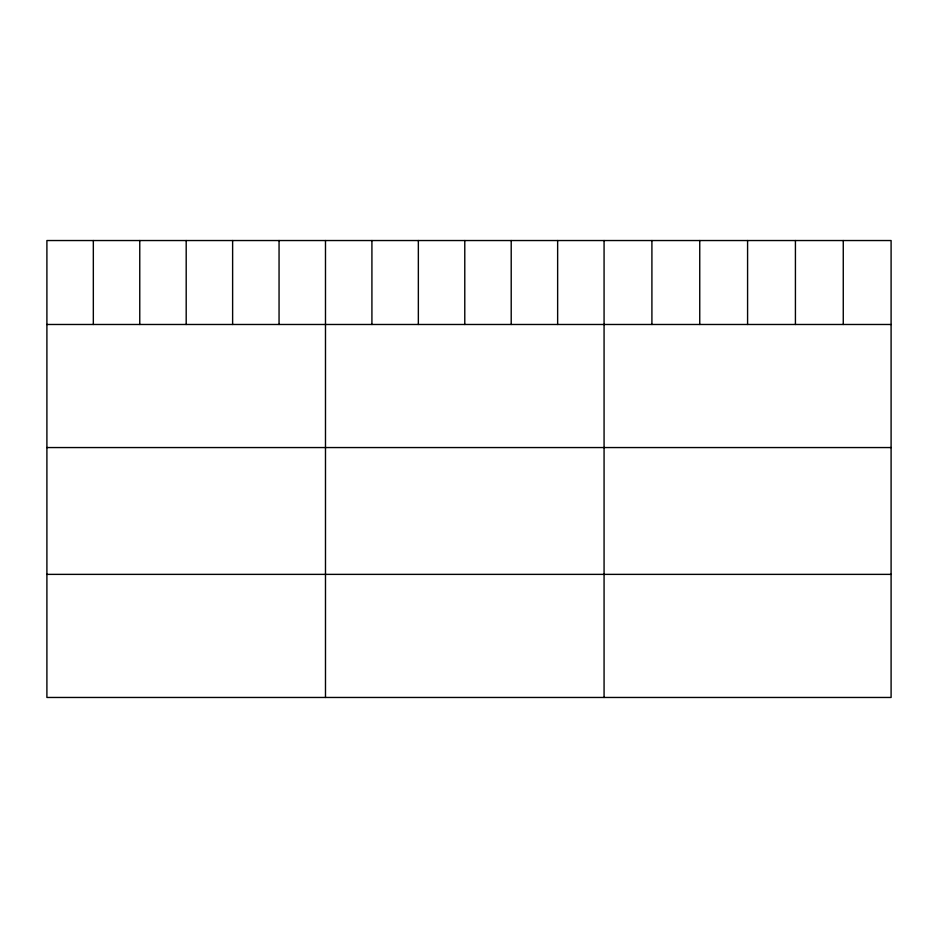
<?xml version="1.0" encoding="UTF-8"?>
<svg xmlns="http://www.w3.org/2000/svg" width="938" height="938" viewBox="0 0 938 938"><rect width="100%" height="100%" fill="white"/><g stroke="black" fill="none" stroke-linecap="round" stroke-linejoin="round"><path stroke-width="1.41" d="M891.1 324.478L891.1 697.462L46.9 697.462L46.9 240.538L891.1 240.538L891.1 324.478L46.9 324.478M46.9 447.555L891.1 447.555M46.9 574.373L891.1 574.373M843.262 240.538L843.262 324.478M795.424 240.538L795.424 324.478M747.586 240.538L747.586 324.478M699.748 240.538L699.748 324.478M651.91 240.538L651.91 324.478M604.072 240.538L604.072 697.462M557.641 240.538L557.641 324.478M511.21 240.538L511.21 324.478M464.779 240.538L464.779 324.478M418.348 240.538L418.348 324.478M371.917 240.538L371.917 324.478M325.486 240.538L325.486 697.462M279.055 240.538L279.055 324.478M232.624 240.538L232.624 324.478M186.193 240.538L186.193 324.478M139.762 240.538L139.762 324.478M93.331 240.538L93.331 324.478"/></g></svg>
